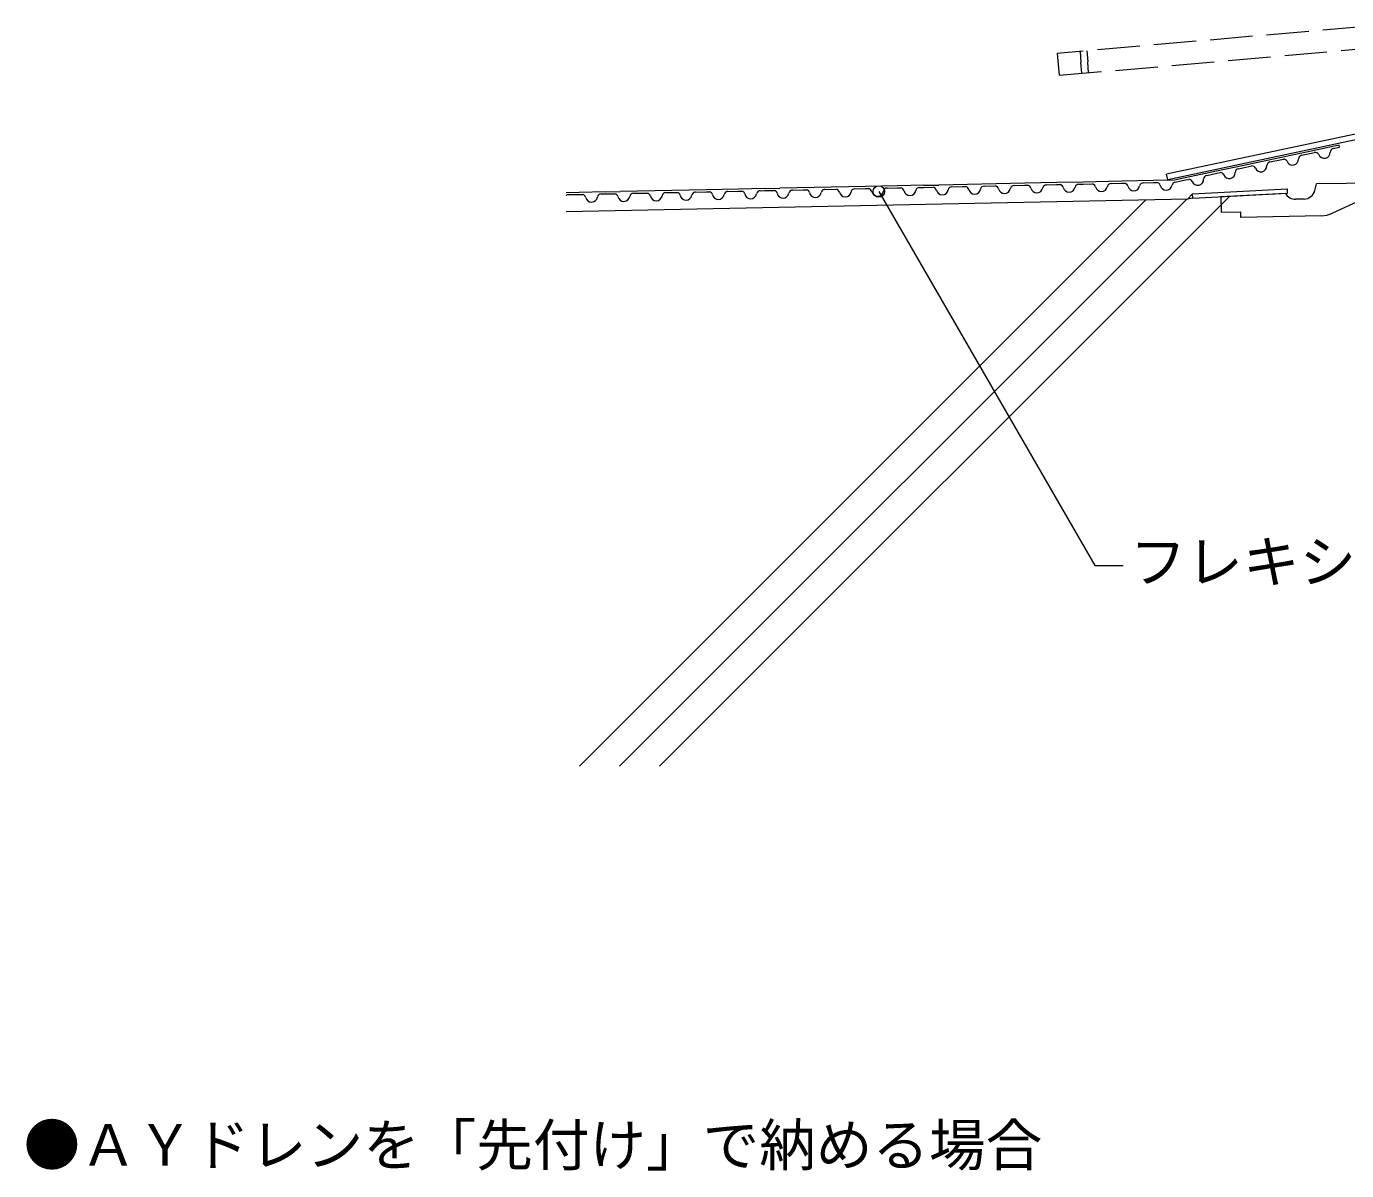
# Model space of a CAD drawing. Units: millimetres, scale not verified. Extents: x -561 to 705, y -497 to 420.
# Drawn here: x -560.8 to -94.4, y -381.5 to 22.8 of the extents above; entities that cross this region are included whole.
import ezdxf
from ezdxf.enums import TextEntityAlignment as Align

# ---------------------------------------------------------------- set-up
doc = ezdxf.new("R2010")
doc.units = ezdxf.units.MM
doc.header["$LTSCALE"] = 5
doc.linetypes.add('DASHED3', pattern=[4, 3, -1])
for name, color, linetype, lineweight in [('0-0', 7, 'Continuous', 9), ('2-0', 7, 'Continuous', 9), ('E-0', 7, 'Continuous', 9)]:
    doc.layers.add(name, color=color, linetype=linetype, lineweight=lineweight)
doc.styles.add('ＭＳ ゴシック', font='')
doc.styles.get('ＭＳ ゴシック').set_extended_font_data('MS Gothic')

msp = doc.modelspace()

# ---------------------------------------------------------------- linework, layer by layer
at = {"layer": '0-0'}
for p, q in [((-337.086, -238.618), (-135.642, -37.174)), ((-150.555, -38.212), (-370.154, -42.685)), ((-365.37, -238.618), (-165.264, -38.512)), ((-351.228, -238.618), (-150.828, -38.218))]:
    msp.add_line(p, q, dxfattribs=at)
at = {"layer": '2-0', "linetype": 'DASHED3'}
for p, q in [((-186.183, 14.154), (-185.844, 10.289)), ((-188.554, 13.946), (-188.215, 10.081)), ((-187.875, 6.206), (-188.215, 10.081)), ((-185.504, 6.414), (-185.844, 10.289))]:
    msp.add_line(p, q, dxfattribs=at)
at = {"layer": '2-0'}
for p, q in [((-55.389, -7.643), (-157.949, -29.443)), ((-208.101, -32.631), (-238.385, -33.258)), ((-155.139, -31.548), (-162.529, -31.701)), ((-151.417, -30.756), (-155.139, -31.548)), ((-15.656, -31.856), (-104.978, -32.896)), ((-365.563, -35.87), (-370.154, -35.962)), ((-356.226, -35.675), (-365.563, -35.87)), ((-356.226, -35.675), (-350.894, -35.568)), ((-320.61, -34.942), (-350.894, -35.568)), ((-334.926, -35.951), (-330.868, -35.909)), ((-299.972, -34.52), (-294.639, -34.413)), ((-264.355, -33.787), (-294.639, -34.413)), ((-278.671, -34.796), (-274.614, -34.754)), ((-259.63, -35.551), (-183.322, -167.72)), ((-243.717, -33.364), (-238.385, -33.258)), ((-222.416, -33.641), (-218.359, -33.599)), ((-148.768, -36.35), (-150.556, -38.212)), ((-148.768, -36.35), (-115.232, -34.618)), ((-148.738, -37.85), (-148.768, -36.35)), ((-148.738, -37.85), (-115.201, -36.118)), ((-138.828, -37.338), (-115.968, -36.157)), ((-115.201, -36.118), (-115.231, -34.618)), ((-105.6, -35.247), (-104.978, -32.896)), ((-148.738, -37.85), (-150.555, -38.212)), ((-138.829, -37.338), (-138.717, -42.822)), ((-109.386, -38.224), (-112.352, -38.284)), ((-89.137, -38.506), (-99.353, -43.193)), ((-138.717, -42.822), (-131.719, -42.679)), ((-131.678, -44.679), (-131.719, -42.679)), ((-103.319, -44.101), (-131.678, -44.679)), ((-183.322, -167.72), (-173.322, -167.72))]:
    msp.add_line(p, q, dxfattribs=at)
at = {"layer": '2-0', "linetype": 'DASHED3'}
msp.add_lwpolyline([(-196.264, 9.375), (-195.924, 5.5), (-87.092, 15.045), (-87.771, 22.785), (-196.603, 13.24)], close=True, dxfattribs=at)
at = {"layer": '2-0'}
for points in [[(-55.178, -9.643), (-157.533, -31.399), (-157.949, -29.443)], [(-99.074, -20.36), (-96.866, -19.884), (-97.01, -19.186), (-106.832, -21.277), (-117.89, -23.633), (-131.226, -26.462), (-140.36, -28.409), (-151.417, -30.756)], [(-110.253, -22.73), (-106.719, -21.973), (-105.757, -21.773)], [(-132.601, -27.492), (-131.072, -27.161), (-127.783, -26.492)], [(-121.432, -25.111), (-117.797, -24.339), (-116.604, -24.121)], [(-162.529, -31.701), (-173.833, -31.937), (-187.462, -32.209), (-196.799, -32.405), (-208.101, -32.631)], [(-177.589, -32.723), (-173.874, -32.648), (-172.661, -32.658)], [(-166.162, -32.486), (-162.548, -32.407), (-161.566, -32.391)], [(-154.959, -32.243), (-151.324, -31.461), (-150.131, -31.253)], [(-143.78, -29.862), (-140.246, -29.116), (-138.952, -28.873)], [(-369.196, -36.655), (-365.585, -36.586), (-364.268, -36.59)], [(-357.771, -36.428), (-356.207, -36.39), (-352.85, -36.351)], [(-346.353, -36.188), (-342.638, -36.114), (-341.425, -36.124)], [(-324.369, -35.737), (-320.651, -35.653), (-319.441, -35.672)], [(-299.972, -34.52), (-309.309, -34.715), (-320.61, -34.942)], [(-312.941, -35.5), (-309.33, -35.43), (-308.013, -35.435)], [(-301.516, -35.273), (-299.952, -35.235), (-296.595, -35.196)], [(-290.099, -35.033), (-286.383, -34.958), (-285.17, -34.968)], [(-268.114, -34.582), (-264.396, -34.497), (-263.186, -34.517)], [(-243.717, -33.364), (-253.054, -33.56), (-264.355, -33.787)], [(-256.687, -34.345), (-253.076, -34.275), (-251.759, -34.28)], [(-245.262, -34.117), (-243.697, -34.08), (-240.341, -34.041)], [(-233.844, -33.878), (-230.129, -33.803), (-228.916, -33.813)], [(-211.86, -33.427), (-208.142, -33.342), (-206.931, -33.362)], [(-200.432, -33.189), (-196.821, -33.12), (-195.504, -33.125)], [(-189.007, -32.962), (-187.443, -32.925), (-184.086, -32.885)]]:
    msp.add_lwpolyline(points, dxfattribs=at)
msp.add_circle((-259.63, -35.551), 2, dxfattribs=at)
for centre, radius, start, end in [((-109.986, -24.06), 1.357, 101.35917, 178.51935), ((-105.45, -23.111), 1.373, 25.7609, 102.92108), ((-102.243, -21.715), 2.126, 202.07846, 281.27397), ((-102.298, -21.717), 2.137, 282.73273, 1.92824), ((-98.813, -21.684), 1.35, 101.15407, 178.31425), ((-132.334, -28.822), 1.357, 101.35917, 178.51935), ((-127.814, -27.875), 1.384, 26.13127, 88.70025), ((-124.596, -26.461), 2.134, 202.16861, 281.36411), ((-124.64, -26.474), 2.13, 282.61268, 1.80819), ((-121.16, -26.435), 1.352, 101.63031, 178.7905), ((-116.627, -25.5), 1.379, 26.47902, 89.048), ((-113.416, -24.091), 2.13, 201.88773, 281.08323), ((-113.477, -24.097), 2.137, 282.73273, 1.92824), ((-166.149, -33.842), 1.357, 90.52622, 167.68641), ((-161.516, -33.763), 1.373, 14.92795, 92.08814), ((-154.729, -33.609), 1.35, 105.11809, 167.48131), ((-150.154, -32.633), 1.379, 26.47902, 89.048), ((-146.943, -31.224), 2.13, 201.88773, 281.08323), ((-147.005, -31.229), 2.137, 282.73273, 1.92824), ((-143.513, -31.192), 1.357, 101.35917, 178.51935), ((-138.988, -30.248), 1.376, 25.93322, 88.50221), ((-135.775, -28.841), 2.134, 202.16861, 281.36411), ((-135.82, -28.854), 2.13, 282.61268, 1.80819), ((-369.184, -38.012), 1.357, 90.52622, 135.6993), ((-364.562, -37.934), 1.376, 15.10028, 77.66927), ((-357.758, -37.784), 1.357, 90.52622, 167.68641), ((-353.141, -37.704), 1.384, 15.29832, 77.86731), ((-349.76, -36.924), 2.13, 271.77974, 350.97524), ((-346.334, -37.54), 1.352, 90.79737, 167.95755), ((-341.707, -37.474), 1.379, 15.64607, 78.21506), ((-338.288, -36.694), 2.13, 191.05478, 270.25029), ((-338.35, -36.688), 2.137, 271.89979, 351.09529), ((-334.913, -37.308), 1.357, 90.52622, 167.68641), ((-331.15, -37.26), 1.379, 15.64607, 78.21506), ((-327.736, -36.473), 2.126, 191.24551, 270.44102), ((-327.786, -36.47), 2.13, 271.77974, 350.97524), ((-324.356, -37.093), 1.357, 90.52622, 167.68641), ((-319.722, -37.023), 1.379, 15.64607, 78.21506), ((-316.304, -36.242), 2.13, 191.05478, 270.25029), ((-316.365, -36.236), 2.137, 271.89979, 351.09529), ((-312.929, -36.856), 1.357, 90.52622, 167.68641), ((-308.307, -36.779), 1.376, 15.10028, 77.66927), ((-304.887, -36.002), 2.134, 191.33566, 270.53117), ((-304.933, -36.006), 2.13, 271.77974, 350.97524), ((-301.504, -36.629), 1.357, 90.52622, 167.68641), ((-296.886, -36.549), 1.384, 15.29832, 77.86731), ((-293.459, -35.764), 2.134, 191.33566, 270.53117), ((-293.506, -35.769), 2.13, 271.77974, 350.97524), ((-290.08, -36.385), 1.352, 90.79737, 167.95755), ((-285.452, -36.319), 1.379, 15.64607, 78.21506), ((-282.034, -35.538), 2.13, 191.05478, 270.25029), ((-282.095, -35.533), 2.137, 271.89979, 351.09529), ((-278.659, -36.153), 1.357, 90.52622, 167.68641), ((-274.895, -36.104), 1.379, 15.64607, 78.21506), ((-271.481, -35.318), 2.126, 191.24551, 270.44102), ((-271.531, -35.315), 2.13, 271.77974, 350.97524), ((-268.102, -35.938), 1.357, 90.52622, 167.68641), ((-263.468, -35.867), 1.379, 15.64607, 78.21506), ((-260.049, -35.087), 2.13, 191.05478, 270.25029), ((-260.111, -35.081), 2.137, 271.89979, 351.09529), ((-256.674, -35.701), 1.357, 90.52622, 167.68641), ((-252.052, -35.624), 1.376, 15.10028, 77.66927), ((-248.632, -34.846), 2.134, 191.33566, 270.53117), ((-248.679, -34.85), 2.13, 271.77974, 350.97524), ((-245.249, -35.474), 1.357, 90.52622, 167.68641), ((-240.632, -35.394), 1.384, 15.29832, 77.86731), ((-237.205, -34.609), 2.134, 191.33566, 270.53117), ((-237.251, -34.613), 2.13, 271.77974, 350.97524), ((-233.825, -35.23), 1.352, 90.79737, 167.95755), ((-229.198, -35.164), 1.379, 15.64607, 78.21506), ((-225.779, -34.383), 2.13, 191.05478, 270.25029), ((-225.84, -34.377), 2.137, 271.89979, 351.09529), ((-222.404, -34.997), 1.357, 90.52622, 167.68641), ((-218.641, -34.949), 1.379, 15.64607, 78.21506), ((-215.227, -34.163), 2.126, 191.24551, 270.44102), ((-215.277, -34.16), 2.13, 271.77974, 350.97524), ((-211.847, -34.783), 1.357, 90.52622, 167.68641), ((-207.213, -34.712), 1.379, 15.64607, 78.21506), ((-203.795, -33.932), 2.13, 191.05478, 270.25029), ((-203.856, -33.926), 2.137, 271.89979, 351.09529), ((-200.42, -34.546), 1.357, 90.52622, 167.68641), ((-195.798, -34.469), 1.376, 15.10028, 77.66927), ((-192.378, -33.691), 2.134, 191.33566, 270.53117), ((-192.424, -33.695), 2.13, 271.77974, 350.97524), ((-188.995, -34.319), 1.357, 90.52622, 167.68641), ((-184.377, -34.239), 1.384, 15.29832, 77.86731), ((-180.95, -33.454), 2.134, 191.33566, 270.53117), ((-180.997, -33.458), 2.13, 271.77974, 350.97524), ((-177.57, -34.074), 1.352, 90.79737, 167.95755), ((-172.943, -34.008), 1.379, 15.64607, 78.21506), ((-169.524, -33.228), 2.13, 191.05478, 270.25029), ((-169.586, -33.222), 2.137, 271.89979, 351.09529), ((-158.104, -32.994), 2.126, 191.24551, 270.44102), ((-158.158, -32.985), 2.137, 271.89979, 351.09529), ((-112.434, -34.285), 4, 207.91092, 271.16684), ((-109.467, -34.225), 4, 271.16684, 345.18356), ((-361.141, -37.157), 2.134, 191.33566, 270.53117), ((-361.188, -37.161), 2.13, 271.77974, 350.97524), ((-349.714, -36.92), 2.134, 191.33566, 270.53117), ((-103.523, -34.103), 10, 271.16655, 294.64264)]:
    msp.add_arc(centre, radius, start, end, dxfattribs=at)

# ---------------------------------------------------------------- texts
at = {"layer": '2-0', "style": 'ＭＳ ゴシック'}
msp.add_text('●ＡＹドレンを「先付け」で納める場合', height=14.66, dxfattribs=at).set_placement((-561.846, -384.159), align=Align.BOTTOM_LEFT)
at = {"layer": 'E-0', "style": 'ＭＳ ゴシック'}
msp.add_text('フレキシブルホース', height=14.66, dxfattribs=at).set_placement((-170.982, -178.101), align=Align.BOTTOM_LEFT)

doc.saveas('drawing.dxf')
